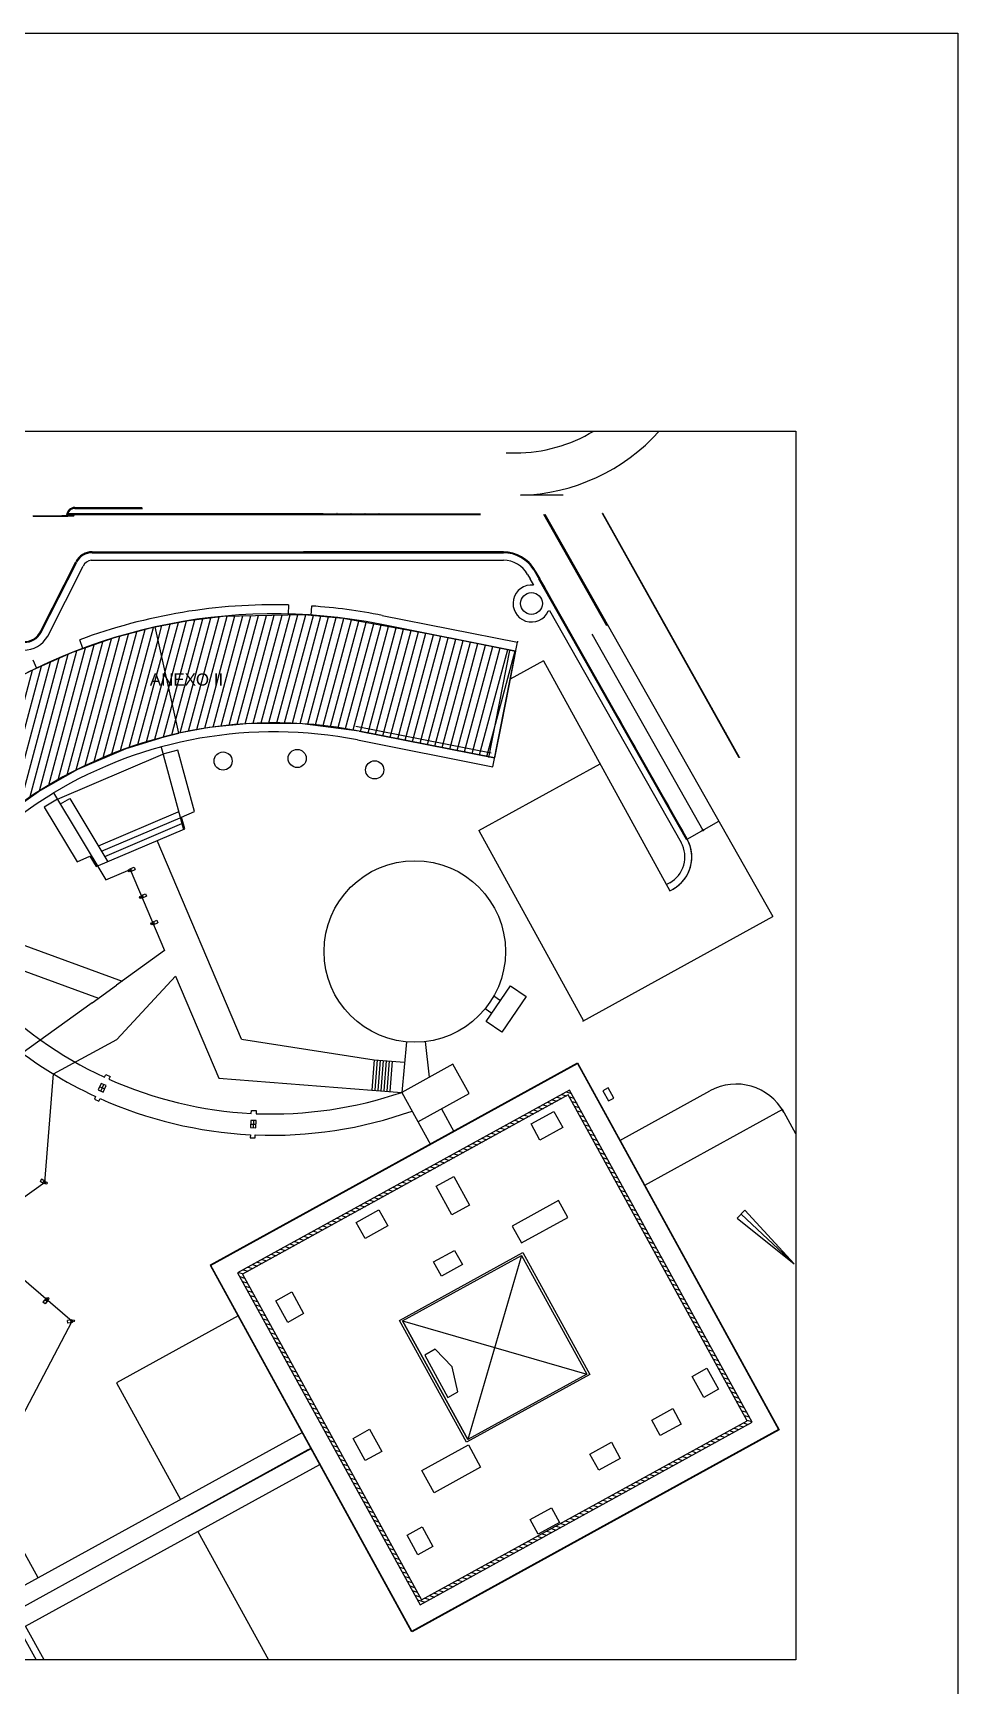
# Model space of a CAD drawing. Header units: metres. Extents: x 399 to 2240, y -1398 to 399.
# Drawn here: x 2186.8 to 2240.4, y -1094.9 to -999.3 of the extents above; entities that cross this region are included whole.
import ezdxf

# ---------------------------------------------------------------- set-up
doc = ezdxf.new("R2010")
doc.units = ezdxf.units.M
doc.header["$MEASUREMENT"] = 0
doc.linetypes.add('HIDDEN', pattern=[0.375, 0.25, -0.125])
for name, color, linetype in [('ARQUITETURA', 253, 'CONTINUOUS'), ('IMPLANTAÇÃO 1', 2, 'HIDDEN'), ('IMPLANTAÇÃO 2', 2, 'HIDDEN'), ('TEXTO', 1, 'CONTINUOUS')]:
    doc.layers.add(name, color=color, linetype=linetype)
doc.styles.add('ELÉTRICA', font='arial.ttf')
pattern_1 = [(75, (-94.63224, -7e-12), (-0.42259255, 0.11323333), [])]

msp = doc.modelspace()

# ---------------------------------------------------------------- hatches: boundary and pattern name
at = {"layer": 'ARQUITETURA'}
h = msp.add_hatch(dxfattribs=at)
h.set_pattern_fill('ANSI31', color=256, scale=1.749747, angle=118.8117958)
h.set_pattern_definition([(163.8118, (2251.36047, -1212.65694), (-0.06097725, -0.21004648), [])])
h.paths.add_polyline_path([(2228.45222, -1079.6376), (2217.88782, -1060.4304), (2198.67142, -1070.99986), (2209.23582, -1090.20706)])
h.paths.add_polyline_path([(2228.16705, -1079.55482), (2217.80504, -1060.71557), (2198.95659, -1071.08265), (2209.31861, -1089.92189)], flags=16)
h.paths.add_polyline_path([(2209.10649, -1087.31184), (2208.48429, -1086.18061), (2209.35562, -1085.70136), (2209.97782, -1086.83259)], flags=0)
h.paths.add_polyline_path([(2210.04491, -1083.72132), (2209.34054, -1082.4407), (2212.03119, -1080.96078), (2212.73556, -1082.2414)], flags=0)
h.paths.add_polyline_path([(2216.05663, -1086.12036), (2215.59376, -1085.27882), (2216.82895, -1084.59944), (2217.29182, -1085.44098)], flags=0)
h.paths.add_polyline_path([(2206.05977, -1081.86182), (2205.35288, -1080.57662), (2206.30718, -1080.05174), (2207.01406, -1081.33694)], flags=0)
h.paths.add_polyline_path([(2208.21537, -1073.77823), (2211.99149, -1080.64363), (2218.87464, -1076.85774)], flags=0)
h.paths.add_polyline_path([(2210.8439, -1078.20618), (2209.49806, -1075.7593), (2210.10503, -1075.42545), (2211.09223, -1076.43267), (2211.42593, -1077.88605)], flags=0)
h.paths.add_polyline_path([(2219.57994, -1082.41813), (2219.06553, -1081.48287), (2220.30175, -1080.80292), (2220.81617, -1081.73818)], flags=0)
h.paths.add_polyline_path([(2223.13464, -1080.4189), (2222.6396, -1079.51888), (2223.85536, -1078.85018), (2224.35039, -1079.7502)], flags=0)
h.paths.add_polyline_path([(2201.57838, -1073.86787), (2200.88812, -1072.6129), (2201.80404, -1072.10912), (2202.4943, -1073.3641)], flags=0)
h.paths.add_polyline_path([(2210.46554, -1071.19672), (2210.01226, -1070.3726), (2211.23024, -1069.70268), (2211.68352, -1070.5268)], flags=0)
h.paths.add_polyline_path([(2225.65214, -1078.20428), (2224.98439, -1076.99024), (2225.83029, -1076.52498), (2226.49804, -1077.73902)], flags=0)
h.paths.add_polyline_path([(2206.04493, -1069.01617), (2205.53219, -1068.08397), (2206.84698, -1067.36081), (2207.35971, -1068.29301)], flags=0)
h.paths.add_polyline_path([(2215.09803, -1069.26918), (2214.56229, -1068.29513), (2217.24491, -1066.81963), (2217.78066, -1067.79368)], flags=0)
h.paths.add_polyline_path([(2211.07121, -1067.65419), (2210.15845, -1065.99469), (2211.17579, -1065.43512), (2212.08855, -1067.09462)], flags=0)
h.paths.add_polyline_path([(2216.16935, -1063.32787), (2215.65472, -1062.39221), (2216.9734, -1061.66691), (2217.48803, -1062.60257)], flags=0)
at = {"layer": 'IMPLANTAÇÃO 1', "linetype": 'ByBlock'}
h = msp.add_hatch(dxfattribs=at)
h.set_pattern_fill('ANSI31', color=1, scale=3.5, angle=30)
h.set_pattern_definition(pattern_1)
h.paths.add_polyline_path([(2195.27651, -1039.79063), (2193.90879, -1033.64088), (2191.52665, -1034.26882), (2189.09122, -1035.12317), (2186.62122, -1036.22877), (2184.97871, -1037.11129), (2183.00237, -1038.34839), (2180.41455, -1040.22026), (2178.51919, -1041.61078), (2176.83603, -1042.84562), (2175.67103, -1043.70033), (2177.16168, -1045.73215), (2178.12826, -1047.04966), (2179.39765, -1048.77991), (2180.79623, -1047.75385), (2183.03528, -1046.11119), (2184.53306, -1045.01235), (2187.14861, -1043.16114, -0.08735144)])
at = {"layer": 'IMPLANTAÇÃO 2', "linetype": 'ByBlock'}
h = msp.add_hatch(dxfattribs=at)
h.set_pattern_fill('ANSI31', color=1, scale=3.5, angle=30)
h.set_pattern_definition(pattern_1)
h.paths.add_polyline_path([(2214.75967, -1035.03579), (2212.85777, -1034.65961), (2209.66607, -1034.02832), (2204.78169, -1033.13855), (2202.51909, -1032.93292), (2197.83217, -1033.0234), (2195.82724, -1033.27589), (2193.90879, -1033.64088), (2195.27651, -1039.79063, -0.10389918), (2205.70892, -1039.66768), (2210.89176, -1040.6928), (2213.53727, -1041.21606), (2213.93465, -1039.20694), (2214.34267, -1037.1441)])

# ---------------------------------------------------------------- linework, layer by layer
at = {"layer": 'ARQUITETURA'}
for p, q in [((2133.56941, -1022.3119, 0), (2230.97079, -1022.3119, 0)), ((2230.97079, -1022.3119, 0), (2230.97079, -1093.39565, 0)), ((2214.2173, -1023.58095, 0), (2214.76024, -1023.57985, 0)), ((2189.24534, -1026.73165, 0), (2193.15527, -1026.73138, 0)), ((2189.25344, -1026.78401, 0), (2193.17689, -1026.78401, 0)), ((2217.51748, -1026.02582, 0), (2215.04282, -1026.02513, 0)), ((2186.84144, -1027.24212, 6.29968), (2188.85461, -1027.24212, 6.29968)), ((2186.84145, -1027.22462, 6.29968), (2188.8546, -1027.22462, 6.29968)), ((2188.84604, -1027.23162, 6.29968), (2186.85001, -1027.23162, 6.29968)), ((2188.84604, -1027.23512, 6.29968), (2186.85001, -1027.23512, 6.29968)), ((2188.51301, -1027.22024, 4.72476), (2188.51301, -1027.22463, 4.72476)), ((2188.51301, -1027.22304, 4.72476), (2189.19621, -1027.22304, 4.72476)), ((2188.51301, -1027.22392, 4.72476), (2189.19621, -1027.22392, 4.72476)), ((2188.51336, -1027.20274, 7.8746), (2189.19586, -1027.20274, 7.8746)), ((2188.51721, -1027.21935, 4.72476), (2188.85076, -1027.21935, 4.72476)), ((2188.84604, -1027.20974, 7.8746), (2188.52193, -1027.20974, 7.8746)), ((2188.84604, -1027.21324, 7.8746), (2188.52193, -1027.21324, 7.8746)), ((2188.84586, -1027.16453, 0), (2188.7665, -1027.16451, 0)), ((2188.83101, -1027.11202), (2188.84586, -1027.11203)), ((2188.84586, -1027.06978, 1.57492), (2188.84586, -1027.20274, 1.57492)), ((2188.85286, -1027.07835, 0), (2188.85286, -1027.20292, 0)), ((2188.85461, -1027.06103, 0), (2203.62231, -1027.07339, 0)), ((2188.85636, -1027.07835, 0), (2188.85636, -1027.20292, 0)), ((2188.85846, -1027.21935, 4.72476), (2189.19201, -1027.21935, 4.72476)), ((2188.85846, -1027.22551, 4.72476), (2189.19621, -1027.22551, 4.72476)), ((2189.18729, -1027.20974, 7.8746), (2188.86318, -1027.20974, 7.8746)), ((2189.18729, -1027.21324, 7.8746), (2188.86318, -1027.21324, 7.8746)), ((2188.86336, -1027.06978, 1.57492), (2188.86336, -1027.20274, 1.57492)), ((2188.86336, -1027.07853, 0), (2203.62176, -1027.09087, 0)), ((2212.72595, -1027.11563, 0), (2188.86336, -1027.11203, 0)), ((2212.72595, -1027.16813, 0), (2188.86336, -1027.16453, 0)), ((2189.19621, -1027.22024, 3.14984), (2189.19621, -1027.22551, 3.14984)), ((2220.04852, -1033.58024, 0), (2216.39822, -1027.1378, 0)), ((2216.44389, -1027.11192, 0), (2229.63894, -1050.39994, 0)), ((2227.70595, -1041.20997, 0), (2219.78417, -1027.08932, 0)), ((2227.71634, -1041.1928, 0), (2219.79993, -1027.0818, 0)), ((2190.25234, -1029.29626, 0), (2214.05172, -1029.29983, 0)), ((2190.25234, -1029.34876, 0), (2214.05171, -1029.35233, 0)), ((2214.05141, -1029.29983, 0), (2202.48998, -1029.29809, 0)), ((2214.0514, -1029.35233, 0), (2202.48998, -1029.35059, 0)), ((2187.28211, -1033.87558, 0), (2189.316, -1029.8708, 0)), ((2187.28925, -1033.97747, 0), (2189.36281, -1029.89457, 0)), ((2187.67933, -1034.17557, 0), (2189.73385, -1030.13017, 0)), ((2190.20449, -1029.78963, 0), (2214.05165, -1029.78983, 0)), ((2215.45218, -1030.60614, 0), (2215.59399, -1030.85862, 0)), ((2215.80777, -1030.34747, 0), (2224.64284, -1045.94728, 0)), ((2215.87855, -1030.36954, 0), (2216.15523, -1030.85839, 0)), ((2215.59233, -1030.85862, 0), (2215.80103, -1031.22725, 0)), ((2224.64292, -1045.94742, 0), (2216.10956, -1030.88426, 0)), ((2224.6886, -1045.92155, 0), (2216.15523, -1030.85839, 0)), ((2201.61401, -1032.3711, 0), (2201.60007, -1032.89591, 0)), ((2202.94584, -1032.433, 0), (2202.91183, -1032.95689, 0)), ((2214.75967, -1035.03579, 0), (2206.93133, -1033.48741, 0)), ((2207.0332, -1032.97239, 0), (2214.86154, -1034.52077, 0)), ((2216.65069, -1032.72706, 0), (2216.72698, -1032.68384, 0)), ((2216.72698, -1032.68384, 0), (2224.33839, -1046.11994, 0)), ((2189.71971, -1034.8812, 0), (2189.5363, -1034.38928, 0)), ((2219.17411, -1034.06043, 0), (2219.26761, -1034.21671, 0)), ((2219.26761, -1034.21671, 0), (2225.60105, -1045.40339, 0)), ((2214.41038, -1035.01351, 0), (2213.18798, -1041.19378, 0)), ((2213.4354, -1041.73108, 0), (2214.86154, -1034.52077, 0)), ((2214.87172, -1034.46927, 0), (2214.86154, -1034.52077, 0)), ((2218.25412, -1034.56668, 0), (2224.6875, -1045.92101, 0)), ((2186.81132, -1035.55067, 0), (2187.03916, -1036.02365, 0)), ((2216.36798, -1035.60386, 0), (2214.43727, -1036.6658, 0)), ((2216.36798, -1035.60386, 0), (2223.68179, -1048.90115, 0)), ((2205.51468, -1039.37653, 0), (2213.34302, -1040.92491, 0)), ((2205.70892, -1039.66768, 0), (2213.53727, -1041.21606, 0)), ((2188.24313, -1043.59576, 0), (2194.34838, -1040.99372, 0)), ((2194.23824, -1040.58841, 0), (2195.5321, -1045.35888, 0)), ((2195.21341, -1040.77434, 0), (2194.34818, -1040.99377, 0)), ((2196.17603, -1044.32351, 0), (2195.21341, -1040.77434, 0)), ((2205.60706, -1040.18271, 0), (2213.4354, -1041.73108, 0)), ((2212.63909, -1045.42418, 0), (2219.64877, -1041.56869, 0)), ((2186.08592, -1044.52424, 0), (2187.00485, -1043.88145, 0)), ((2187.00485, -1043.88145, 0), (2187.95186, -1043.28078, 0)), ((2188.24313, -1043.59576, 0), (2187.48563, -1044.06794, 0)), ((2188.02577, -1043.2339, 0), (2191.0478, -1048.26484, 0)), ((2188.41435, -1043.88079, 0), (2188.95924, -1043.56442, 0)), ((2188.95924, -1043.56442, 0), (2191.15719, -1047.22348, 0)), ((2187.48563, -1044.06794, 0), (2189.37923, -1047.22032, 0)), ((2190.62653, -1046.30826, 0), (2195.2394, -1044.34224, 0)), ((2190.79328, -1046.61765, 0), (2195.3471, -1044.6768, 0)), ((2195.42837, -1044.64216, 0), (2196.17603, -1044.32351, 0)), ((2195.61337, -1045.32424, 0), (2195.42837, -1044.64216, 0)), ((2224.6875, -1045.92101, 0), (2226.5146, -1044.88577, 0)), ((2224.6875, -1045.92101, 0), (2226.5146, -1044.88577, 0)), ((2190.4908, -1047.50749, 0), (2195.61337, -1045.32424, 0)), ((2190.99044, -1046.91408, 0), (2195.4396, -1045.01784, 0)), ((2212.63909, -1045.42418, 0), (2218.68864, -1056.42291, 0)), ((2198.90078, -1057.48443, 0), (2194.01809, -1046.00415, 0)), ((2189.37923, -1047.22032, 0), (2190.12689, -1046.90167, 0)), ((2190.12689, -1046.90167, 0), (2190.4908, -1047.50749, 0)), ((2191.0478, -1048.26484, 0), (2192.44551, -1047.6707, 0)), ((2192.4028, -1047.73789, 0), (2192.57182, -1047.66579, 0)), ((2192.43527, -1047.63842, 0), (2192.67672, -1047.53542, 0)), ((2192.43527, -1047.63842, 0), (2192.49708, -1047.78329, 0)), ((2192.44551, -1047.6707, 0), (2194.44624, -1052.36058, 0)), ((2192.49708, -1047.78329, 0), (2192.73852, -1047.68029, 0)), ((2192.67672, -1047.53542, 0), (2192.73852, -1047.68029, 0)), ((2223.67938, -1048.44406, 0), (2223.48869, -1048.54892, 0)), ((2179.38797, -1049.51716, 0), (2191.99737, -1054.12781, 0)), ((2193.05876, -1049.27565, 0), (2193.22777, -1049.20355, 0)), ((2193.09123, -1049.17618, 0), (2193.33268, -1049.07318, 0)), ((2193.09123, -1049.17618, 0), (2193.15303, -1049.32105, 0)), ((2193.15303, -1049.32105, 0), (2193.39448, -1049.21805, 0)), ((2193.33268, -1049.07318, 0), (2193.39448, -1049.21805, 0)), ((2193.74719, -1050.71395, 0), (2193.98864, -1050.61094, 0)), ((2193.98864, -1050.61094, 0), (2194.05044, -1050.75581, 0)), ((2218.64262, -1056.44817, 0), (2229.64096, -1050.39884, 0)), ((2179.53961, -1051.06326, 0), (2190.62642, -1055.11717, 0)), ((2193.71472, -1050.81341, 0), (2193.88373, -1050.74131, 0)), ((2193.74719, -1050.71395, 0), (2193.80899, -1050.85881, 0)), ((2193.80899, -1050.85881, 0), (2194.05044, -1050.75581, 0)), ((2194.44624, -1052.36058, 0), (2191.67116, -1054.36323, 0)), ((2190.24659, -1055.39128, 0), (2191.67116, -1054.36323, 0)), ((2191.67458, -1057.51528, 0), (2195.07754, -1053.84189, 0)), ((2195.07754, -1053.84189, 0), (2197.59187, -1059.74167, 0)), ((2213.05236, -1056.46775, 0), (2214.45855, -1054.39769, 0)), ((2214.45855, -1054.39769, 0), (2215.37053, -1055.0172, 0)), ((2190.24659, -1055.39128, 0), (2186.13003, -1058.36203, 0)), ((2213.4995, -1054.98931, 0), (2213.88074, -1055.24829, 0)), ((2215.37053, -1055.0172, 0), (2213.96435, -1057.08726, 0)), ((2213.00418, -1055.71852, 0), (2213.3854, -1055.97748, 0)), ((2213.96435, -1057.08726, 0), (2213.05236, -1056.46775, 0)), ((2188.00769, -1059.49857, 0), (2191.67458, -1057.51528, 0)), ((2198.90078, -1057.48443, 0), (2206.57691, -1058.67679, 0)), ((2208.44415, -1057.6424, 0), (2208.17333, -1060.56279, 0)), ((2209.52833, -1057.62954, 0), (2209.75647, -1059.69212, 0)), ((2197.103, -1070.54454, 0), (2218.34314, -1058.86198, 0)), ((2197.10535, -1070.57901, 0), (2218.3455, -1058.89644, 0)), ((2206.57691, -1058.67679, 0), (2206.43748, -1060.42809, 0)), ((2206.57691, -1058.67679, 0), (2208.33566, -1058.81225, 0)), ((2206.75136, -1058.69068, 0), (2206.61189, -1060.44253, 0)), ((2206.92581, -1058.70456, 0), (2206.78637, -1060.45597, 0)), ((2207.10026, -1058.71845, 0), (2206.96085, -1060.46941, 0)), ((2207.27471, -1058.73234, 0), (2207.13534, -1060.48284, 0)), ((2207.44915, -1058.74623, 0), (2207.30982, -1060.49628, 0)), ((2207.6236, -1058.76012, 0), (2207.48431, -1060.50972, 0)), ((2211.13272, -1058.93506, 0), (2208.17333, -1060.56279, 0)), ((2212.06624, -1060.63229, 0), (2211.13272, -1058.93506, 0)), ((2218.34314, -1058.86198, 0), (2230.02065, -1080.09292, 0)), ((2218.3455, -1058.89644, 0), (2229.9842, -1080.05685, 0)), ((2187.52324, -1065.77984, 0), (2188.00769, -1059.49857, 0)), ((2190.78375, -1060.04207, 0), (2190.60992, -1060.42441, 0)), ((2190.71088, -1060.24424, 0), (2190.96577, -1060.36013, 0)), ((2190.75141, -1060.49336, 0), (2190.92524, -1060.11102, 0)), ((2191.07051, -1060.17245, 0), (2190.78375, -1060.04207, 0)), ((2190.89667, -1060.55478, 0), (2191.07051, -1060.17245, 0)), ((2190.96511, -1059.68507, 0), (2191.03754, -1059.52575, 0)), ((2191.03754, -1059.52575, 0), (2191.29244, -1059.64164, 0)), ((2191.29244, -1059.64164, 0), (2191.22, -1059.80095, 0)), ((2197.59187, -1059.74167, 0), (2206.4374, -1060.42909, 0)), ((2190.45664, -1060.80342, 0), (2190.38421, -1060.96273, 0)), ((2190.38421, -1060.96273, 0), (2190.63911, -1061.07862, 0)), ((2190.60992, -1060.42441, 0), (2190.89667, -1060.55478, 0)), ((2190.63911, -1061.07862, 0), (2190.71154, -1060.91931, 0)), ((2206.4374, -1060.42909, 0), (2208.17333, -1060.56279, 0)), ((2208.17333, -1060.56279, 0), (2209.83226, -1063.57891, 0)), ((2209.10684, -1062.26002, 0), (2212.06624, -1060.63229, 0)), ((2220.79131, -1063.3432, 0), (2226.00475, -1060.47569, 0)), ((2199.46465, -1061.78354, 0), (2199.47256, -1061.60872, 0)), ((2199.47256, -1061.60872, 0), (2199.75228, -1061.62139, 0)), ((2199.75228, -1061.62139, 0), (2199.74543, -1061.79625, 0)), ((2210.46847, -1061.5111, 0), (2211.19389, -1062.82999, 0)), ((2230.19855, -1061.56431, 0), (2222.22507, -1065.94991, 0)), ((2230.97079, -1062.96832, 0), (2230.19855, -1061.56431, 0)), ((2199.40906, -1063.01081, 0), (2199.40115, -1063.18563, 0)), ((2199.42906, -1062.18251, 0), (2199.41037, -1062.6021, 0)), ((2199.41037, -1062.6021, 0), (2199.72506, -1062.61611, 0)), ((2199.74375, -1062.19653, 0), (2199.42906, -1062.18251, 0)), ((2199.43685, -1062.39717, 0), (2199.71657, -1062.40984, 0)), ((2199.58621, -1062.19372, 0), (2199.56721, -1062.6133, 0)), ((2199.68086, -1063.1983, 0), (2199.68878, -1063.02347, 0)), ((2199.72506, -1062.61611, 0), (2199.74375, -1062.19653, 0)), ((2199.40115, -1063.18563, 0), (2199.68086, -1063.1983, 0)), ((2187.52324, -1065.77984, 0), (2183.28189, -1068.806, 0)), ((2187.32971, -1065.58245, 0), (2187.25227, -1065.7196, 0)), ((2187.48085, -1065.84866, 0), (2187.25227, -1065.7196, 0)), ((2187.55829, -1065.71152, 0), (2187.32971, -1065.58245, 0)), ((2187.57956, -1065.81397, 0), (2187.41956, -1065.72362, 0)), ((2187.55829, -1065.71152, 0), (2187.48085, -1065.84866, 0)), ((2228.02223, -1067.37876, 0), (2227.59155, -1067.83856, 0)), ((2227.59155, -1067.83856, 0), (2230.87218, -1070.4799, 0)), ((2227.80689, -1067.60866, 0), (2230.87218, -1070.4799, 0)), ((2230.87218, -1070.4799, 0), (2228.02223, -1067.37876, 0)), ((2183.28189, -1068.806, 0), (2189.0963, -1073.79077, 0)), ((2208.7805, -1091.77549, 0), (2197.103, -1070.54454, 0)), ((2208.74409, -1091.7394, 0), (2197.10535, -1070.57901, 0)), ((2208.0384, -1073.7529, 0), (2215.1716, -1069.82948, 0)), ((2215.09823, -1069.99169, 0), (2211.99149, -1080.64363, 0)), ((2215.1716, -1069.82948, 0), (2219.05116, -1076.88295, 0)), ((2187.57718, -1072.49407, 0), (2187.40632, -1072.69335, 0)), ((2187.69675, -1072.59658, 0), (2187.5259, -1072.79587, 0)), ((2187.68181, -1072.49301, 0), (2187.56221, -1072.63252, 0)), ((2187.69675, -1072.59658, 0), (2187.57718, -1072.49407, 0)), ((2187.5259, -1072.79587, 0), (2187.40632, -1072.69335, 0)), ((2198.70779, -1073.49239, 0), (2191.65432, -1077.37196, 0)), ((2184.13785, -1083.21915, 0), (2189.0963, -1073.79077, 0)), ((2189.07786, -1073.71344, 0), (2188.81991, -1073.76209, 0)), ((2188.8491, -1073.91686, 0), (2188.81991, -1073.76209, 0)), ((2189.10705, -1073.86821, 0), (2188.8491, -1073.91686, 0)), ((2189.16016, -1073.77806, 0), (2188.97959, -1073.81211, 0)), ((2189.10705, -1073.86821, 0), (2189.07786, -1073.71344, 0)), ((2211.91798, -1080.80637, 0), (2208.0384, -1073.7529, 0)), ((2208.21441, -1073.77795, 0), (2218.87464, -1076.85774, 0)), ((2208.21537, -1073.77823, 0), (2211.99149, -1080.64363, 0)), ((2191.65432, -1077.37196, 0), (2195.36522, -1084.11876, 0)), ((2219.05116, -1076.88295, 0), (2211.91798, -1080.80637, 0)), ((2202.41869, -1080.23919, 0), (2187.12725, -1088.64984, 0)), ((2229.9842, -1080.05685, 0), (2208.74409, -1091.7394, 0)), ((2230.02065, -1080.09292, 0), (2208.7805, -1091.77549, 0)), ((2202.74547, -1081.2407, 0), (2185.53801, -1090.72495, 0)), ((2202.94175, -1081.16001, 0), (2195.81971, -1085.0773, 0)), ((2202.92472, -1081.1592, 0), (2202.74547, -1081.2407, 0)), ((2186.39702, -1091.44817, 0), (2203.43076, -1082.07923, 0)), ((2187.12725, -1088.64984, 0), (2184.13785, -1083.21915, 0)), ((2196.37729, -1085.9588, 0), (2200.46774, -1093.39565, 0)), ((2187.12725, -1088.64984, 0), (2185.03125, -1089.80723, 0)), ((2185.03125, -1089.80723, 0), (2187.01275, -1093.39565, 0)), ((2187.47247, -1093.39565, 0), (2186.39702, -1091.44817, 0)), ((2230.97079, -1093.39565, 0), (2133.56941, -1093.39565, 0))]:
    msp.add_line(p, q, dxfattribs=at)
at = {"layer": 'ARQUITETURA', "elevation": 0}
for points in [[(2228.45222, -1079.6376), (2217.88782, -1060.4304), (2198.67142, -1070.99986), (2209.23582, -1090.20706)], [(2228.16705, -1079.55482), (2217.80504, -1060.71557), (2198.95659, -1071.08265), (2209.31861, -1089.92189)], [(2216.16935, -1063.32787), (2215.65472, -1062.39221), (2216.9734, -1061.66691), (2217.48803, -1062.60257)], [(2211.07121, -1067.65419), (2210.15845, -1065.99469), (2211.17579, -1065.43512), (2212.08855, -1067.09462)], [(2217.78066, -1067.79368), (2217.24491, -1066.81963), (2214.56229, -1068.29513), (2215.09803, -1069.26918)], [(2206.04493, -1069.01617), (2205.53219, -1068.08397), (2206.84698, -1067.36081), (2207.35971, -1068.29301)], [(2210.46554, -1071.19672), (2210.01226, -1070.3726), (2211.23024, -1069.70268), (2211.68352, -1070.5268)], [(2211.99149, -1080.64363), (2208.21503, -1073.77761), (2215.09823, -1069.99169), (2218.8747, -1076.85771)], [(2201.57838, -1073.86787), (2200.88812, -1072.6129), (2201.80404, -1072.10912), (2202.4943, -1073.3641)], [(2225.65214, -1078.20428), (2224.98439, -1076.99024), (2225.83029, -1076.52498), (2226.49804, -1077.73902)], [(2223.13464, -1080.4189), (2222.6396, -1079.51888), (2223.85536, -1078.85018), (2224.35039, -1079.7502)], [(2206.05977, -1081.86182), (2205.35288, -1080.57662), (2206.30718, -1080.05174), (2207.01406, -1081.33694)], [(2210.04491, -1083.72132), (2209.34054, -1082.4407), (2212.03119, -1080.96078), (2212.73556, -1082.2414)], [(2219.57994, -1082.41813), (2219.06553, -1081.48287), (2220.30175, -1080.80292), (2220.81617, -1081.73818)], [(2216.05663, -1086.12036), (2215.59376, -1085.27882), (2216.82895, -1084.59944), (2217.29182, -1085.44098)], [(2209.10649, -1087.31184), (2208.48429, -1086.18061), (2209.35562, -1085.70136), (2209.97782, -1086.83259)]]:
    msp.add_lwpolyline(points, close=True, dxfattribs=at)
for points in [[(2220.13734, -1061.05969), (2220.44152, -1060.89239), (2220.12092, -1060.3095), (2219.81675, -1060.47681), (2220.13734, -1061.05969)], [(2209.49806, -1075.7593), (2210.8439, -1078.20618), (2211.42593, -1077.88605), (2211.09223, -1076.43267), (2210.10503, -1075.42545), (2209.49806, -1075.7593)]]:
    msp.add_lwpolyline(points, dxfattribs=at)
at = {"layer": 'ARQUITETURA'}
for centre, radius in [((2186.84144, -1027.23337, 4.72476), 0.00875), ((2188.51336, -1027.21149, 4.72476), 0.00875), ((2188.85461, -1027.06978, 0), 0.00875), ((2188.85461, -1027.06978, -1.57492), 0.00875), ((2188.85461, -1027.21149, 4.72476), 0.00875), ((2188.85461, -1027.23337, 3.14984), 0.00875), ((2189.19586, -1027.21149, 4.72476), 0.00875), ((2204.4303, -1027.08374, 0), 0.00875), ((2205.2388, -1027.08381, 0), 0.00875), ((2206.0473, -1027.08388, 0), 0.00875), ((2206.8558, -1027.08394, 0), 0.00875), ((2219.7918, -1027.08504, 0), 0.00875), ((2215.67784, -1032.28761, 0), 0.63), ((2222.56084, -1032.02087, 0), 0.00875), ((2222.95642, -1032.72599, 0), 0.00875), ((2223.35199, -1033.43111, 0), 0.00875), ((2223.74757, -1034.13622, 0), 0.00875), ((2224.14315, -1034.84134, 0), 0.00875), ((2224.53872, -1035.54646, 0), 0.00875), ((2224.9343, -1036.25158, 0), 0.00875), ((2225.32988, -1036.95669, 0), 0.00875), ((2225.72545, -1037.66181, 0), 0.00875), ((2226.12103, -1038.36693, 0), 0.00875), ((2226.51661, -1039.07205, 0), 0.00875), ((2226.91218, -1039.77717, 0), 0.00875), ((2197.8324, -1041.40043, 0), 0.525), ((2202.12082, -1041.25117, 0), 0.525), ((2227.30776, -1040.48228, 0), 0.00875), ((2206.60301, -1041.91132, 0), 0.525), ((2227.70334, -1041.1874, 0), 0.00875), ((2225.60105, -1045.40339, 0), 0.035), ((2192.4028, -1047.73789, 0), 0.06564), ((2208.92431, -1052.41441, 0), 5.25), ((2193.05876, -1049.27565, 0), 0.06564), ((2193.71472, -1050.81341, 0), 0.06564), ((2187.57956, -1065.81397, 0), 0.06564), ((2187.68181, -1072.49301, 0), 0.06564), ((2189.09491, -1073.7911, 0), 0.00115), ((2189.16016, -1073.77806, 0), 0.06564)]:
    msp.add_circle(centre, radius, dxfattribs=at)
for centre, radius, start, end in [((2214.74246, -1014.82986, 0), 8.75, 270.1164424, 301.2302913), ((2214.74374, -1014.82913, 0), 11.2, 271.5301713, 318.0790092), ((2189.26091, -1027.23016), 0.49875, 91.7897926, 172.4369142), ((2189.26272, -1027.23198), 0.44807, 91.1871, 164.4716278), ((2190.25219, -1030.34626, 0), 1.05, 89.9914085, 153.0755933), ((2190.25219, -1030.34626, 0), 0.9975, 89.9914085, 153.0755933), ((2214.05141, -1031.39983, 0), 2.1, 29.5359817, 90), ((2214.05141, -1031.39983, 0), 2.0475, 30.9275287, 89.9914085), ((2214.05144, -1031.39979, 0), 2.09995, 30.9270605, 59.7681496), ((2190.25648, -1030.35699, 0), 0.56973, 95.2360902, 156.5395541), ((2214.05141, -1031.39983, 0), 1.61, 29.5359817, 89.9914085), ((5881.87578, 1035.27492, 0), 4207.89765, 209.39948053, 209.64290351), ((2215.67784, -1032.28761, 0), 1.0675, 83.3729659, 335.690646), ((2200.78535, -1064.56043, 0), 32.2, 88.5253462, 110.4475366), ((2200.78535, -1064.56043, 0), 32.2, 78.8117958, 86.1527908), ((2200.78535, -1064.56043, 0), 31.675, 78.8117958, 126.2654069), ((2186.32734, -1033.43996, 0), 1.53916, 267.9115749, 331.449498), ((2186.32713, -1033.43911, 0), 1.05, 270.0006936, 335.43736), ((2186.32713, -1033.43911, 0), 1.1025, 270.0011255, 330.7707529), ((2200.78535, -1064.56043, 0), 25.375, 78.8117958, 126.2654069), ((2200.78535, -1064.56043, 0), 25.375, 78.8117958, 126.2654069), ((2200.78535, -1064.56043, 0), 24.85, 78.8117958, 121.0936564), ((2222.86142, -1046.95663, 0), 1.6975, 298.806925, 29.5311108), ((2222.84395, -1046.95873, 0), 2.11624, 293.334417, 29.3474596), ((2222.8604, -1046.95624, 0), 2.1, 298.8117958, 29.5359817), ((2200.6492, -1038.72348, 0), 23.09047, 224.0443642, 245.2034309), ((2200.6492, -1038.72348, 0), 24.31897, 231.2805633, 245.2209516), ((2200.6492, -1038.72348, 0), 23.09047, 245.8982162, 267.0594021), ((2227.52284, -1063.23574, 0), 3.15, 28.8117958, 118.8117958), ((2200.6492, -1038.72348, 0), 24.31897, 245.8806671, 267.0769513), ((2200.63554, -1038.46873, 0), 23.3445, 267.8148048, 288.8379913), ((2200.6492, -1038.72348, 0), 24.31897, 267.7366383, 289.506128)]:
    msp.add_arc(centre, radius, start, end, dxfattribs=at)
at = {"layer": 'IMPLANTAÇÃO 1', "color": 1, "linetype": 'ByBlock', "elevation": 0}
msp.add_lwpolyline([(2195.27651, -1039.79063), (2193.90879, -1033.64088), (2191.52665, -1034.26882), (2189.09122, -1035.12317), (2186.62122, -1036.22877), (2184.97871, -1037.11129), (2183.00237, -1038.34839), (2180.41455, -1040.22026), (2178.51919, -1041.61078), (2176.83603, -1042.84562), (2175.67103, -1043.70033), (2177.16168, -1045.73215), (2178.12826, -1047.04966), (2179.39765, -1048.77991), (2180.79623, -1047.75385), (2183.03528, -1046.11119), (2184.53306, -1045.01235), (2187.14861, -1043.16114), (2189.41759, -1041.87421), (2192.22658, -1040.6724), (2194.42688, -1039.995), (2195.27651, -1039.79063)], dxfattribs=at)
at = {"layer": 'IMPLANTAÇÃO 2', "color": 1, "linetype": 'ByBlock', "elevation": 0}
msp.add_lwpolyline([(2195.27651, -1039.79063), (2193.90879, -1033.64088), (2195.82724, -1033.27589), (2197.83217, -1033.0234), (2202.51909, -1032.93292), (2204.78169, -1033.13855), (2209.66607, -1034.02832), (2212.85777, -1034.65961), (2214.75967, -1035.03579), (2214.34267, -1037.1441), (2213.93465, -1039.20694), (2213.53727, -1041.21606), (2210.89176, -1040.6928), (2205.70892, -1039.66768), (2202.42542, -1039.23849), (2199.3578, -1039.22562), (2197.023, -1039.46591), (2195.27651, -1039.79063)], dxfattribs=at)
at = {"layer": 'TEXTO'}
msp.add_lwpolyline([(1796.30348, -999.29238), (2240.36093, -999.29238), (2240.36093, -1397.90271), (1796.30348, -1397.90271)], close=True, dxfattribs=at)

# ---------------------------------------------------------------- texts
at = {"layer": 'ARQUITETURA', "style": 'ELÉTRICA'}
msp.add_text('ANEXO II', height=0.7, rotation=360, dxfattribs=at).set_placement((2193.59415, -1037.03098, 0))

doc.saveas('drawing.dxf')
